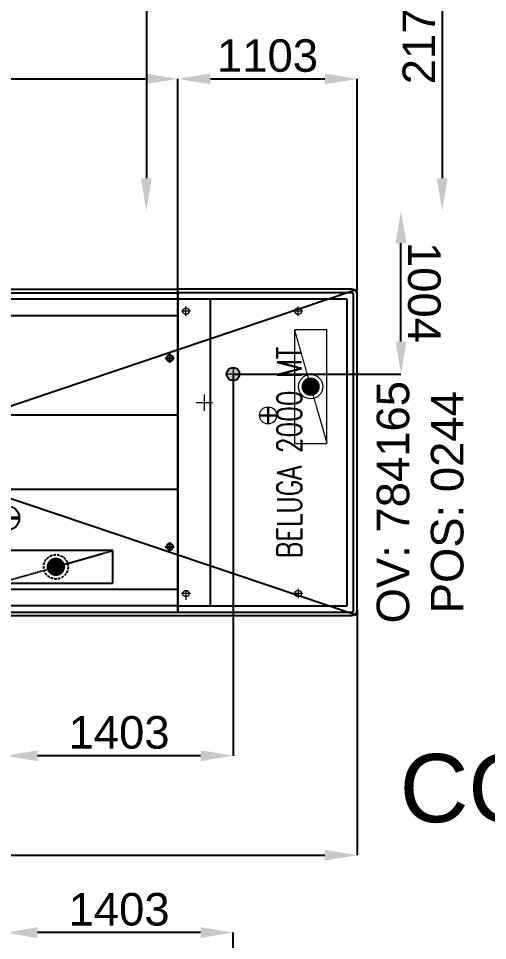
# Model space of a CAD drawing. Header units: millimetres. Extents: x 1478096 to 1808313, y 619971 to 762366.
# Drawn here: x 1793980 to 1796864, y 667153 to 672826 of the extents above; entities that cross this region are included whole.
import ezdxf
from ezdxf.enums import TextEntityAlignment as Align

# ---------------------------------------------------------------- set-up
doc = ezdxf.new("R2010")
doc.units = ezdxf.units.MM
doc.header["$LTSCALE"] = 10
doc.linetypes.add('DASHED', pattern=[0.75, 0.5, -0.25])
doc.layers.add('CAMBIOS', color=7, linetype='Continuous', lineweight=5, true_color=0xdc0909)
for name, color, linetype in [('COSTAN-EXH-COTAS', 7, 'Continuous'), ('COSTAN-EXH-Desagues', 1, 'Continuous'), ('COSTAN-EXH-NOMENCLATURAS', 7, 'Continuous'), ('COSTAN-EXHIBIDORAS', 7, 'Continuous'), ('DE-AUXILIAR', 8, 'Continuous'), ('DE-BANCHI', 3, 'Continuous'), ('DE-GOP', 1, 'Continuous'), ('DE-I-ELECT', 6, 'DASHED'), ('DE-I-FRIO-ALIM', 4, 'Continuous'), ('DE-SCARICHI', 3, 'Continuous'), ('DE-TESTI20', 3, 'Continuous'), ('DE-TRAMA', 8, 'Continuous'), ('LAY-OUT-HELADERAS', 251, 'Continuous'), ('ZZZZW-section count', 250, 'Continuous')]:
    doc.layers.add(name, color=color, linetype=linetype)
doc.layers.add('WHALEMT', color=1, linetype='Continuous', lineweight=9)
doc.styles.add('costan', font='arial.ttf')
doc.styles.add('HEAD', font='arial.ttf', dxfattribs={"height": 0.6})
doc.styles.add('ROMANS20', font='romans.shx', dxfattribs={"width": 0.9, "height": 2})
doc.styles.add('TESTI15', font='romans.shx', dxfattribs={"width": 0.9, "height": 1.5})
doc.dimstyles.new('COSTAN-DESAGUES', dxfattribs={"dimtxt": 200, "dimasz": 200, "dimexe": 0, "dimexo": 0, "dimgap": 40, "dimtad": 1, "dimdec": 0, "dimzin": 0, "dimdsep": 46, "dimtxsty": 'costan', "dimblk1": 'ARCHTICK', "dimblk2": 'ARCHTICK', "dimcen": 0, "dimclrd": 256, "dimclre": 256, "dimclrt": 256, "dimadec": 0, "dimazin": 0, "dimtfac": 1, "dimtdec": 0, "dimtofl": 0, "dimtmove": 0, "dimatfit": 3, "dimfxl": 0, "dimtolj": 1, "dimtzin": 0, "dimarcsym": 0})
doc.dimstyles.new('COSTAN-MM-100', dxfattribs={"dimtxt": 200, "dimasz": 200, "dimexe": 0, "dimexo": 0, "dimgap": 40, "dimtad": 1, "dimdec": 0, "dimzin": 0, "dimdsep": 46, "dimtxsty": 'costan', "dimblk1": 'ARCHTICK', "dimblk2": 'ARCHTICK', "dimcen": 0, "dimclrd": 256, "dimclre": 256, "dimclrt": 256, "dimadec": 0, "dimazin": 0, "dimtfac": 1, "dimtdec": 0, "dimtofl": 0, "dimtmove": 0, "dimatfit": 3, "dimfxl": 0, "dimtolj": 1, "dimtzin": 0, "dimarcsym": 0})

# ---------------------------------------------------------------- blocks, each defined once
blk = doc.blocks.new('POSICION DE DESAGUE')
for p, q in [((-40, 0), (40, 0)), ((0, 40), (0, -40))]:
    blk.add_line(p, q)
blk = doc.blocks.new('WHALE 2000 MT')
at = {"layer": 'DE-GOP'}
for p, q in [((22.00000104494393, 0), (22.00000104494393, -1068.000002412134)), ((22.00009247755474, 5.684341886080801e-11), (1986.000092477553, 0)), ((1986.000094329938, -1068.000002412134), (1986.000094329938, 0)), ((35.0000016624108, -1081.000001516202), (1973.000093712471, -1081.000001516202))]:
    blk.add_line(p, q, dxfattribs=at)
for centre, major_axis, ratio in [((35.00000166240557, -1068.000002412135), (9.192388039082289, 9.192388039082289), 0.9999999949374188), ((1973.000093712466, -1068.000002412135), (-9.192388039082289, 9.192388039082289), 0.9999999949374189)]:
    blk.add_ellipse(centre, major_axis=major_axis, ratio=ratio, start_param=2.356194487661054, end_param=3.926990819518532, dxfattribs=at)
at = {"layer": 'WHALEMT', "color": 3}
for p, q in [((0, 0), (0, -1068.000002412134)), ((61.00000289734453, 0), (61.00000289734453, -1042.000004203999)), ((1947.000092477538, -1042.000004203999), (1947.000092477538, 0)), ((2008.000095374882, -1068.000002412134), (2008.000095374882, 0)), ((1309.223445830867, -213.2232750393541), (1309.223445830867, -113.2232819311412)), ((1259.223443455994, -163.2232784852476), (1359.223448205739, -163.2232784852476)), ((61.00000289734453, -199.9999855272563), (1947.000092477538, -199.9999855272563)), ((61.00000289734453, -1042.000004203999), (1947.000092477538, -1042.000004203999)), ((35.0000016624108, -1103.000000000009), (1973.000093712471, -1103.000000000009))]:
    blk.add_line(p, q, dxfattribs=at)
at = {"layer": 'WHALEMT', "color": 8, "linetype": 'Continuous', "ltscale": 3}
for p, q in [((152.6249085276561, -50.00000000001137), (96.37490852983888, -50.00000000001137)), ((134.9999999999909, -78.12500000795808), (134.9999999999909, -21.87499999195097)), ((1844.875095375983, -50.00000000001137), (1901.1250953738, -50.00000000001137)), ((1873.000095374891, -78.12500000801492), (1873.000095374891, -21.87499999200782)), ((135.5000010063065, -768.1250000080126), (135.5000010063065, -711.8749999920055)), ((1873.000095374891, -768.1250000080126), (1873.000095374891, -711.8749999920055)), ((163.6250010052152, -740.0000000000091), (107.3750010073979, -740.0000000000091)), ((1844.875095375983, -740.0000000000091), (1901.1250953738, -740.0000000000091))]:
    blk.add_line(p, q, dxfattribs=at)
at = {"layer": 'WHALEMT', "color": 4, "ltscale": 3}
for p, q in [((1231.756347895441, -502.1053303913163), (1231.756347895441, -607.1053303888334)), ((1284.2563478942, -554.6053303900749), (1179.256347896683, -554.6053303900749))]:
    blk.add_line(p, q, dxfattribs=at)
at = {"layer": 'WHALEMT', "color": 6, "linetype": 'DASHED', "ltscale": 0.5}
for p, q in [((1758.529230374791, -716.5048364876725), (1058.529230374802, -716.5048364876725)), ((1058.529230374802, -716.5048364876725), (1058.529230374802, -916.5048364876611)), ((1758.529230374791, -716.5048364876725), (1058.529230374745, -916.5048364876611)), ((1758.529230374791, -916.5048364876611), (1758.529230374791, -716.5048364876725)), ((1058.529230374802, -916.5048364876611), (1758.529230374791, -916.5048364876611))]:
    blk.add_line(p, q, dxfattribs=at)
at = {"layer": 'WHALEMT', "color": 4, "ltscale": 3, "const_width": 13.99999999966894}
for points in [[(1231.756347895435, -502.1053303913161), (1231.730097896269, -607.1053238263214)], [(1284.256347894198, -554.6053303900792), (1179.256347896686, -554.6053303900792)]]:
    blk.add_lwpolyline(points, dxfattribs=at)
at = {"layer": 'WHALEMT', "color": 4, "ltscale": 3, "const_width": 0.05249999999875854}
blk.add_lwpolyline([(1231.756347895435, -554.5790803900547, 1), (1231.756347895435, -554.6315803900964, 1)], format="xyb", close=True, dxfattribs=at)
at = {"layer": 'WHALEMT', "ltscale": 3, "const_width": 0.07499999999822649}
blk.add_lwpolyline([(1231.756347895435, -629.5678303882835, 1), (1231.756347895435, -629.6428303883242, 1)], format="xyb", close=True, dxfattribs=at)
at = {"layer": 'WHALEMT', "color": 6, "ltscale": 3}
for points, const_width in [([(1436.654230392431, -816.5048364786583, 1), (1380.404230392969, -816.5048364786583, 1)], 56.24999999946922), ([(1541.909311491103, -846.5176203031899, 1), (1541.834311491106, -846.5176203031899, 1)], 0.0749999999992923)]:
    blk.add_lwpolyline(points, format="xyb", close=True, dxfattribs=dict(at, const_width=const_width))
at = {"layer": 'WHALEMT', "color": 7, "ltscale": 3}
for centre in [(134.9999999999909, -49.99999999995453), (1873.000095374891, -50.00000000001137), (135.5000010063065, -740.0000000000091), (1873.000095374891, -740.0000000000091)]:
    blk.add_circle(centre, 20, dxfattribs=at)
at = {"layer": 'WHALEMT', "color": 4, "ltscale": 3}
blk.add_circle((1231.756347895441, -554.6053303900749), 52.49999999875854, dxfattribs=at)
at = {"layer": 'WHALEMT', "color": 6, "ltscale": 3}
blk.add_circle((1408.529230392702, -816.5048364786571), 74.89412785355981, dxfattribs=at)
at = {"layer": 'WHALEMT', "color": 3}
for centre, major_axis, start_param, end_param in [((35.00000166240557, -1068.000002412135), (-24.74873724276969, 24.74873724276969), 0.7853981684540963, 2.356194485135696), ((1973.000093712466, -1068.000002412135), (24.74873724276969, 24.74873724276969), 3.92699082204389, 5.49778713872549)]:
    blk.add_ellipse(centre, major_axis=major_axis, ratio=0.9999999898867032, start_param=start_param, end_param=end_param, dxfattribs=at)
at = {"rotation": 180}
blk.add_blockref('POSICION DE DESAGUE', (1486.000094562783, -340.0000002095567), dxfattribs=at)
at = {"layer": 'WHALEMT', "color": 3, "style": 'TESTI15', "width": 0.7500000582076649}
blk.add_text('BELUGA 2000 MT', height=149.9999896623194, dxfattribs=at).set_placement((1004.000047687441, -685.49995381386), align=Align.MIDDLE)
blk = doc.blocks.new('A$CC')
at = {"layer": 'DE-I-FRIO-ALIM', "ltscale": 3}
for p, q in [((1041.88186728023, 820.8183087784055), (1041.88186728023, 670.8183087784055)), ((966.8818672802299, 745.8183087784055), (1116.88186728023, 745.8183087784055))]:
    blk.add_line(p, q, dxfattribs=at)
at = {"layer": 'DE-I-FRIO-ALIM', "ltscale": 3, "const_width": 20}
for points in [[(1041.88186728023, 820.8183087784055), (1041.88186728023, 670.8183087784055)], [(966.8818672802299, 745.8183087784055), (1116.881857905246, 745.7808087795711)]]:
    blk.add_lwpolyline(points, dxfattribs=at)
at = {"layer": 'DE-I-FRIO-ALIM', "ltscale": 3, "const_width": 0.075}
for points in [[(1041.844367280224, 745.8183087784055, 1), (1041.919367280236, 745.8183087784055, 1)], [(1116.844367280224, 745.8183087784055, 1), (1116.919367280236, 745.8183087784055, 1)]]:
    blk.add_lwpolyline(points, format="xyb", close=True, dxfattribs=at)
at = {"layer": 'DE-I-FRIO-ALIM', "ltscale": 3}
blk.add_circle((1041.88186728023, 745.8183087784055), 75, dxfattribs=at)
blk = doc.blocks.new('A$CE')
at = {"layer": 'DE-I-ELECT', "ltscale": 3, "const_width": 56.25}
blk.add_lwpolyline([(1872.503796073084, 950.2321697522202, 1), (1928.753796073084, 950.2321697522202, 1)], format="xyb", close=True, dxfattribs=at)
at = {"layer": 'DE-I-ELECT', "ltscale": 3}
blk.add_circle((1900.628796073084, 950.2321697522202), 74.89412785426651, dxfattribs=at)
at = {"layer": 'DE-TRAMA', "ltscale": 3, "const_width": 0.075}
blk.add_lwpolyline([(1767.248714973422, 980.244953576992, 1), (1767.323714973434, 980.244953576992, 1)], format="xyb", close=True, dxfattribs=at)
blk = doc.blocks.new('bl')
at = {"color": 1}
for p, q in [((-44201.71831130172, -14500.76860208111, -2405.257013591419), (-44201.71831130172, -14580.76860208111, -2405.257013591419)), ((-44161.71831130172, -14540.76860208111, -2405.257013591419), (-44241.71831130172, -14540.76860208111, -2405.257013591419))]:
    blk.add_line(p, q, dxfattribs=at)
at = {"layer": 'DE-AUXILIAR', "linetype": 'DASHED', "ltscale": 0.5}
for p, q in [((-44578.4950065983, -13521.99190678448, -2405.257013591419), (-40828.49500659836, -13521.99190678451, -2405.257013591419)), ((-44578.49500659836, -15205.99190678448, -2405.257013591419), (-40828.49500659842, -15205.99190678451, -2405.257013591419))]:
    blk.add_line(p, q, dxfattribs=at)
at = {"layer": 'DE-BANCHI'}
for p, q in [((-44578.49500659842, -13359.99190678448, -2405.257013591419), (-40828.49500659842, -13359.99190678448, -2405.257013591419)), ((-40828.49500659842, -13420.99190678451, -2405.257013591419), (-44578.49500659842, -13420.99190678451, -2405.257013591419)), ((-40828.49500659842, -14135.99190678448, -2405.257013591419), (-44578.49500659842, -14135.99190678448, -2405.257013591419)), ((-40828.49500659842, -14591.99190678445, -2405.257013591419), (-44578.49500659842, -14591.99190678445, -2405.257013591419)), ((-40828.49500659842, -15306.99190678451, -2405.257013591419), (-44578.49500659842, -15306.99190678451, -2405.257013591419)), ((-44578.49500659842, -15367.99190678451, -2405.257013591419), (-40828.49500659842, -15367.99190678451, -2405.257013591419))]:
    blk.add_line(p, q, dxfattribs=at)
at = {"layer": 'DE-GOP'}
for p, q in [((-44578.49500659836, -13381.99190678451, -2405.257013591419), (-40828.49500659842, -13381.99190678451, -2405.257013591419)), ((-44578.49500659836, -13381.99190678451, -2405.257013591419), (-44578.49500659842, -15345.99190678451, -2405.257013591419)), ((-40828.49500659842, -13381.99190678451, -2405.257013591419), (-40828.49500659842, -15345.99190678451, -2405.257013591419)), ((-44578.49500659842, -15345.99190678451, -2405.257013591419), (-40828.49500659842, -15345.99190678451, -2405.257013591419))]:
    blk.add_line(p, q, dxfattribs=at)
at = {"layer": 'DE-GOP', "color": 8, "linetype": 'Continuous', "ltscale": 3}
for p, q in [((-44556.62000660639, -13783.99190678451, -2405.257013591419), (-44500.37000659038, -13783.99190678451, -2405.257013591419)), ((-44528.49500659842, -13812.11690678341, -2405.257013591419), (-44528.49500659842, -13755.86690678559, -2405.257013591419)), ((-42731.62000660639, -13783.99190678451, -2405.257013591419), (-42675.37000659038, -13783.99190678451, -2405.257013591419)), ((-42703.49500659842, -13812.11690678341, -2405.257013591419), (-42703.49500659842, -13755.86690678559, -2405.257013591419)), ((-40906.62000660639, -13783.99190678451, -2405.257013591419), (-40850.37000659038, -13783.99190678451, -2405.257013591419)), ((-40878.49500659842, -13812.11690678341, -2405.257013591419), (-40878.49500659842, -13755.86690678559, -2405.257013591419)), ((-44528.49500659842, -14972.11690678341, -2405.257013591419), (-44528.49500659842, -14915.86690678559, -2405.257013591419)), ((-42703.49500659842, -14972.11690678341, -2405.257013591419), (-42703.49500659842, -14915.86690678559, -2405.257013591419)), ((-40878.49500659842, -14972.11690678341, -2405.257013591419), (-40878.49500659842, -14915.86690678559, -2405.257013591419)), ((-44556.62000660639, -14943.99190678451, -2405.257013591419), (-44500.37000659038, -14943.99190678451, -2405.257013591419)), ((-42731.62000660639, -14943.99190678451, -2405.257013591419), (-42675.37000659038, -14943.99190678451, -2405.257013591419)), ((-40906.62000660639, -14943.99190678451, -2405.257013591419), (-40850.37000659038, -14943.99190678451, -2405.257013591419))]:
    blk.add_line(p, q, dxfattribs=at)
at = {"layer": 'DE-GOP', "color": 7, "ltscale": 3}
for centre in [(-44528.49500659842, -13783.99190678451, -2405.257013591419), (-42703.49500659842, -13783.99190678451, -2405.257013591419), (-40878.49500659842, -13783.99190678451, -2405.257013591419), (-44528.49500659842, -14943.99190678451, -2405.257013591419), (-42703.49500659842, -14943.99190678451, -2405.257013591419), (-40878.49500659842, -14943.99190678451, -2405.257013591419)]:
    blk.add_circle(centre, 20, dxfattribs=at)
at = {"layer": 'DE-I-ELECT', "linetype": 'DASHED', "ltscale": 0.5}
blk.add_line((-41928.49500659836, -15167.99190678451, -2405.257013591419), (-41228.49500659836, -14967.99190678451, -2405.257013591419), dxfattribs=at)
at = {"layer": 'DE-I-ELECT', "linetype": 'DASHED', "ltscale": 0.5, "elevation": -2405.257013591419}
blk.add_lwpolyline([(-41928.49500659836, -15167.99190678451), (-41228.49500659836, -15167.99190678451), (-41228.49500659836, -14967.99190678451), (-41928.49500659836, -14967.99190678451)], close=True, dxfattribs=at)
at = {"layer": 'DE-SCARICHI'}
for p, q in [((-44378.49500659836, -14313.99190678448, -2405.257013591419), (-44378.49500659836, -14413.99190678448, -2405.257013591419)), ((-44428.49500659836, -14363.99190678445, -2405.257013591419), (-44328.49500659842, -14363.99190678445, -2405.257013591419))]:
    blk.add_line(p, q, dxfattribs=at)
at = {"layer": 'LAY-OUT-HELADERAS'}
blk.add_line((-40828.49499629519, -14135.99206088646, -2405.257013591419), (-44578.49501070158, -14135.99206088646, -2405.257013591419), dxfattribs=at)
blk.add_line((-40828.49499629519, -14135.99206088646, -2405.257013591419), (-44578.49501070158, -14135.99206088646, -2405.257013591419), dxfattribs=at)
at = {"layer": 'DE-I-ELECT', "ltscale": 3}
blk.add_blockref('A$CE', (-43479.1238026715, -16018.22407653672, -2405.257013591419), dxfattribs=at)
at = {"layer": 'DE-I-FRIO-ALIM', "ltscale": 3}
blk.add_blockref('A$CC', (-42920.40934514278, -15513.79145744449, -2405.257013591419), dxfattribs=at)
at = {"layer": 'DE-TESTI20', "ltscale": 3, "style": 'ROMANS20', "width": 0.75}
blk.add_text('BELUGA 2000 3750', height=100, dxfattribs=at).set_placement((-42609.67102916579, -14370.01003688871, -2405.257013591419), align=Align.MIDDLE)
blk = doc.blocks.new('*D448')
at = {"layer": 'COSTAN-EXH-COTAS', "lineweight": -2, "transparency": 16777216}
for p, q in [((1791409.766773992, 672453.9478878982), (1794759.766798002, 672453.9478878982)), ((1794959.766798002, 671138.2213899796), (1794959.766798002, 672453.9478878982))]:
    blk.add_line(p, q, dxfattribs=at)
at = {"layer": 'COSTAN-EXH-COTAS', "transparency": 16777216}
for points in [[(1791409.766773992, 672487.2812212316), (1791409.766773992, 672420.6145545648), (1791209.766773992, 672453.9478878982)], [(1794759.766798002, 672487.2812212316), (1794759.766798002, 672420.6145545648), (1794959.766798002, 672453.9478878982)]]:
    blk.add_solid(points, dxfattribs=at)
at = {"layer": 'Defpoints', "color": 0, "transparency": 16777216}
for p in [(1791209.766773992, 672453.9478878982), (1794959.766798002, 672453.9478878982), (1794959.766798002, 671138.2213899796)]:
    blk.add_point(p, dxfattribs=at)
at = {"layer": 'COSTAN-EXH-COTAS', "transparency": 16777216, "insert": (1793084.766785997, 672596.1306982666), "char_height": 200, "attachment_point": 5, "style": 'costan'}
blk.add_mtext('\\A1;3750', dxfattribs=at)
blk = doc.blocks.new('_ARCHTICK')
at = {"color": 0, "linetype": 'ByBlock', "const_width": 0.15}
blk.add_lwpolyline([(-0.5, -0.5), (0.5, 0.5)], dxfattribs=at)
blk = doc.blocks.new('*D449')
at = {"layer": 'COSTAN-EXH-COTAS', "lineweight": -2, "transparency": 16777216}
for p, q in [((1795159.766798002, 672453.9478878982), (1795862.766789929, 672453.9478878982)), ((1796062.766789929, 671125.2208969371), (1796062.766789929, 672453.9478878982))]:
    blk.add_line(p, q, dxfattribs=at)
at = {"layer": 'COSTAN-EXH-COTAS', "transparency": 16777216}
for points in [[(1795159.766798002, 672487.2812212316), (1795159.766798002, 672420.6145545648), (1794959.766798002, 672453.9478878982)], [(1795862.766789929, 672487.2812212316), (1795862.766789929, 672420.6145545648), (1796062.766789929, 672453.9478878982)]]:
    blk.add_solid(points, dxfattribs=at)
at = {"layer": 'Defpoints', "color": 0, "transparency": 16777216}
for p in [(1794959.766798002, 672453.9478878982), (1796062.766789929, 672453.9478878982), (1796062.766789929, 671125.2208969371)]:
    blk.add_point(p, dxfattribs=at)
at = {"layer": 'COSTAN-EXH-COTAS', "transparency": 16777216, "insert": (1795511.266793966, 672596.1306982666), "char_height": 200, "attachment_point": 5, "style": 'costan'}
blk.add_mtext('\\A1;1103', dxfattribs=at)
blk = doc.blocks.new('*D450')
at = {"layer": 'COSTAN-EXH-COTAS', "lineweight": -2, "transparency": 16777216}
for p, q in [((1790106.7667784, 669187.220856911), (1790106.7667784, 667677.9823315134)), ((1796062.766789794, 669187.220804887), (1796062.766789794, 667677.9823315134)), ((1790306.7667784, 667677.9823315134), (1795862.766789794, 667677.9823315134))]:
    blk.add_line(p, q, dxfattribs=at)
at = {"layer": 'COSTAN-EXH-COTAS', "transparency": 16777216}
for points in [[(1790306.7667784, 667711.3156648468), (1790306.7667784, 667644.64899818), (1790106.7667784, 667677.9823315134)], [(1795862.766789794, 667711.3156648468), (1795862.766789794, 667644.64899818), (1796062.766789794, 667677.9823315134)]]:
    blk.add_solid(points, dxfattribs=at)
at = {"layer": 'Defpoints', "color": 0, "transparency": 16777216}
for p in [(1790106.7667784, 669187.220856911), (1796062.766789794, 669187.220804887), (1796062.766789794, 667677.9823315134)]:
    blk.add_point(p, dxfattribs=at)
at = {"layer": 'COSTAN-EXH-COTAS', "transparency": 16777216, "insert": (1793084.766784097, 667820.0969290577), "char_height": 200, "attachment_point": 5, "style": 'costan'}
blk.add_mtext('\\A1;5956', dxfattribs=at)
blk = doc.blocks.new('*D309')
at = {"layer": 'COSTAN-EXH-Desagues', "lineweight": -2, "transparency": 16777216}
for p, q in [((1795099.766790004, 667202.0938549385), (1794096.883265761, 667202.0938549385)), ((1795299.766790004, 666240.9502100868), (1795299.766790004, 667202.0938549385))]:
    blk.add_line(p, q, dxfattribs=at)
at = {"layer": 'COSTAN-EXH-Desagues', "transparency": 16777216}
for points in [[(1794096.883265761, 667235.4271882719), (1794096.883265761, 667168.7605216051), (1793896.883265761, 667202.0938549385)], [(1795099.766790004, 667235.4271882719), (1795099.766790004, 667168.7605216051), (1795299.766790004, 667202.0938549385)]]:
    blk.add_solid(points, dxfattribs=at)
at = {"layer": 'Defpoints', "color": 0, "transparency": 16777216}
for p in [(1793896.883265761, 667202.0938549385), (1793896.883265761, 667202.0938549385), (1795299.766790004, 666240.9502100868)]:
    blk.add_point(p, dxfattribs=at)
at = {"layer": 'COSTAN-EXH-Desagues', "transparency": 16777216, "insert": (1794598.325027883, 667344.2766653069), "char_height": 200, "attachment_point": 5, "style": 'costan'}
blk.add_mtext('\\A1;1403', dxfattribs=at)
blk = doc.blocks.new('COSTAN-REFERENCIA DE DESAGÜES')
at = {"layer": 'COSTAN-EXH-Desagues'}
blk.add_hatch(color=256, dxfattribs=at).paths.add_polyline_path([(40, 0, 1), (-40, 0, 1)])
blk.add_circle((0, 0), 40, dxfattribs=at)
blk = doc.blocks.new('*D315')
at = {"layer": 'COSTAN-EXH-Desagues', "lineweight": -2, "transparency": 16777216}
for p, q in [((1795299.766787909, 670638.2208977874), (1795299.766787909, 668290.2631300043)), ((1795099.766787909, 668290.2631300043), (1794096.883265761, 668290.2631300043))]:
    blk.add_line(p, q, dxfattribs=at)
at = {"layer": 'COSTAN-EXH-Desagues', "transparency": 16777216}
for points in [[(1794096.883265761, 668323.5964633377), (1794096.883265761, 668256.9297966709), (1793896.883265761, 668290.2631300043)], [(1795099.766787909, 668323.5964633377), (1795099.766787909, 668256.9297966709), (1795299.766787909, 668290.2631300043)]]:
    blk.add_solid(points, dxfattribs=at)
at = {"layer": 'Defpoints', "color": 0, "transparency": 16777216}
for p in [(1795299.766787909, 670638.2208977874), (1793896.883265761, 668290.2631300043), (1793896.883265761, 668290.2631300043)]:
    blk.add_point(p, dxfattribs=at)
at = {"layer": 'COSTAN-EXH-Desagues', "transparency": 16777216, "insert": (1794598.325026835, 668432.4459403727), "char_height": 200, "attachment_point": 5, "style": 'costan'}
blk.add_mtext('\\A1;1403', dxfattribs=at)
blk = doc.blocks.new('*D316')
at = {"layer": 'COSTAN-EXH-Desagues', "lineweight": -2, "transparency": 16777216}
for p, q in [((1796331.734812192, 671642.6263939907), (1796331.734812165, 671642.6263939907)), ((1796331.737766842, 670838.2246883588), (1796331.735546792, 671442.6263939921)), ((1795299.766787909, 670638.2208977875), (1796331.738501469, 670638.2246883601))]:
    blk.add_line(p, q, dxfattribs=at)
at = {"layer": 'COSTAN-EXH-Desagues', "transparency": 16777216}
for points in [[(1796365.068880125, 671442.62651643), (1796298.402213459, 671442.6262715543), (1796331.734812165, 671642.6263939907)], [(1796365.071100175, 670838.2248107968), (1796298.404433509, 670838.224565921), (1796331.738501469, 670638.2246883601)]]:
    blk.add_solid(points, dxfattribs=at)
at = {"layer": 'Defpoints', "color": 0, "transparency": 16777216}
for p in [(1796331.734812192, 671642.6263939907), (1796331.734812165, 671642.6263939907), (1795299.766787909, 670638.2208977875)]:
    blk.add_point(p, dxfattribs=at)
at = {"layer": 'COSTAN-EXH-Desagues', "transparency": 16777216, "insert": (1796473.85125436, 671140.4260631818), "char_height": 200, "attachment_point": 5, "rotation": 270.0002104552038, "style": 'costan'}
blk.add_mtext('\\A1;1004', dxfattribs=at)
blk = doc.blocks.new('*D328')
at = {"layer": 'COSTAN-EXH-Desagues', "lineweight": -2, "transparency": 16777216}
for p, q in [((1794266.67917886, 675245.6112982025), (1794766.175472836, 675245.6131329205)), ((1794766.176207463, 675045.6131329219), (1794766.187972469, 671842.6263939897)), ((1794766.188707096, 671642.6263939909), (1794766.188707097, 671642.6263939909))]:
    blk.add_line(p, q, dxfattribs=at)
at = {"layer": 'COSTAN-EXH-Desagues', "transparency": 16777216}
for points in [[(1794799.509540796, 675045.6132553597), (1794732.84287413, 675045.6130104839), (1794766.175472836, 675245.6131329205)], [(1794799.521305803, 671842.6265164275), (1794732.854639136, 671842.6262715517), (1794766.188707097, 671642.6263939909)]]:
    blk.add_solid(points, dxfattribs=at)
at = {"layer": 'Defpoints', "color": 0, "transparency": 16777216}
for p in [(1794266.67917886, 675245.6112982025, 222438.5168623675), (1794766.188707096, 671642.6263939909), (1794766.188707097, 671642.6263939909)]:
    blk.add_point(p, dxfattribs=at)
at = {"layer": 'COSTAN-EXH-Desagues', "transparency": 16777216, "insert": (1794908.364900333, 673444.1202857124), "char_height": 200, "attachment_point": 5, "rotation": 270.0002104552038, "style": 'costan'}
blk.add_mtext('\\A1;3603', dxfattribs=at)
blk = doc.blocks.new('*D417')
at = {"layer": 'COSTAN-EXH-COTAS', "lineweight": -2, "transparency": 16777216}
blk.add_line((1796585.017180533, 673620.611298202), (1796585.017180533, 671842.6263939905), dxfattribs=at)
at = {"layer": 'COSTAN-EXH-COTAS', "transparency": 16777216}
for points in [[(1796551.6838472, 673620.611298202), (1796618.350513866, 673620.611298202), (1796585.017180533, 673820.611298202)], [(1796551.6838472, 671842.6263939905), (1796618.350513866, 671842.6263939905), (1796585.017180533, 671642.6263939905)]]:
    blk.add_solid(points, dxfattribs=at)
at = {"layer": 'Defpoints', "color": 0, "transparency": 16777216}
for p in [(1796585.017180533, 673820.611298202), (1796585.017180533, 671642.6263939905), (1796585.017180533, 671642.6263939905)]:
    blk.add_point(p, dxfattribs=at)
at = {"layer": 'COSTAN-EXH-COTAS', "transparency": 16777216, "insert": (1796442.902582988, 672731.6188460964), "char_height": 200, "attachment_point": 5, "rotation": 90, "style": 'costan'}
blk.add_mtext('\\A1;2178', dxfattribs=at)

msp = doc.modelspace()

# ---------------------------------------------------------------- linework, layer by layer
at = {"layer": 'COSTAN-EXH-COTAS'}
for p, q in [((1790106.7667784, 669152.2208572277), (1796062.766789929, 671160.2208966204)), ((1796062.766789794, 669152.2207956448), (1790106.7667784, 671160.220789811))]:
    msp.add_line(p, q, dxfattribs=at)
at = {"layer": 'LAY-OUT-HELADERAS'}
for p, q in [((1790141.766767476, 671160.2207917899), (1794959.766798002, 671160.2207995027)), ((1790141.766767476, 671160.2207917899), (1794959.766798002, 671160.2207995027)), ((1791209.766783596, 671138.2207994182), (1794959.766798002, 671138.2207994182)), ((1791209.766783596, 671138.2207994182), (1794959.766798002, 671138.2207994182)), ((1796027.766790111, 671160.2208987338), (1794959.766783596, 671160.2208987338)), ((1796027.766790111, 671160.2208987338), (1794959.766783596, 671160.2208987338)), ((1794959.766783596, 669174.220888207), (1794959.766783596, 671138.2208957521)), ((1796027.766790111, 671138.2208976042), (1794959.766783596, 671138.2208976042)), ((1794959.766783596, 669174.220888207), (1794959.766783596, 671138.2208957521)), ((1796027.766790111, 671138.2208976042), (1794959.766783596, 671138.2208976042)), ((1794959.766798002, 671138.2207994182), (1794959.766798002, 669174.220791873)), ((1794959.766798002, 671138.2207994182), (1794959.766798002, 669174.220791873)), ((1796040.766789265, 669187.2207974417), (1796040.766789265, 671125.2208969371)), ((1796040.766789265, 669187.2207974417), (1796040.766789265, 671125.2208969371)), ((1796062.766787833, 669187.2207974417), (1796062.766787833, 671125.2208969371)), ((1796062.766787833, 669187.2207974417), (1796062.766787833, 671125.2208969371)), ((1796062.766787833, 669187.2207974417), (1796062.766787833, 671125.2208969371)), ((1796062.766787833, 669187.2207974417), (1796062.766787833, 671125.2208969371)), ((1794959.766798002, 671099.2207992683), (1791209.766783596, 671099.2207992683)), ((1794959.766798002, 671099.2207992683), (1791209.766783596, 671099.2207992683)), ((1796001.766791803, 671099.2208956023), (1794959.766783596, 671099.2208956023)), ((1796001.766791803, 671099.2208956023), (1794959.766783596, 671099.2208956023)), ((1795159.766769891, 669213.2207987766), (1795159.766769891, 671099.2208956023)), ((1795159.766769891, 669213.2207987766), (1795159.766769891, 671099.2208956023)), ((1796001.766791803, 669213.2207987766), (1796001.766791803, 671099.2208956023)), ((1796001.766791803, 669213.2207987766), (1796001.766791803, 671099.2208956023)), ((1791209.766783596, 670998.2207988803), (1794959.766798002, 670998.2207988803)), ((1791209.766783596, 670998.2207988803), (1794959.766798002, 670998.2207988803)), ((1794959.766798002, 670384.2207965215), (1791209.766783596, 670384.2207965215)), ((1794959.766798002, 670384.2207965215), (1791209.766783596, 670384.2207965215)), ((1794959.766798002, 669928.2207947697), (1791209.766783596, 669928.2207947697)), ((1794959.766798002, 669928.2207947697), (1791209.766783596, 669928.2207947697)), ((1791209.766783596, 669314.2207924109), (1794959.766798002, 669314.2207924109)), ((1791209.766783596, 669314.2207924109), (1794959.766798002, 669314.2207924109)), ((1794959.766798002, 669213.2207920229), (1791209.766783596, 669213.2207920229)), ((1794959.766798002, 669213.2207920229), (1791209.766783596, 669213.2207920229)), ((1794959.766783596, 669213.2207987766), (1796001.766791803, 669213.2207987766)), ((1794959.766783596, 669213.2207987766), (1796001.766791803, 669213.2207987766)), ((1790141.766767476, 669152.220688701), (1794959.766798002, 669152.2207917885)), ((1790141.766767476, 669152.220688701), (1794959.766798002, 669152.2207917885)), ((1791209.766773992, 669174.220791873), (1794959.766798002, 669174.220791873)), ((1791209.766773992, 669174.220791873), (1794959.766798002, 669174.220791873)), ((1794959.766783596, 669174.2207967744), (1796027.766790111, 669174.2207967744)), ((1794959.766783596, 669174.2207967744), (1796027.766790111, 669174.2207967744)), ((1794959.766783596, 669152.2207956448), (1796027.766790111, 669152.2207956448)), ((1794959.766783596, 669152.2207956448), (1796027.766790111, 669152.2207956448))]:
    msp.add_line(p, q, dxfattribs=at)
for centre, major_axis, ratio, start_param, end_param in [((1796027.766790111, 671125.2208969371), (-24.74873733765276, 24.74873733765277), 0.9999999898977263, 3.926990822038379, 5.497787138724505), ((1796027.766790111, 671125.2208969371), (-24.74873733765276, 24.74873733765277), 0.9999999898977263, 3.926990822038379, 5.497787138724505), ((1796027.766790111, 671125.2208969371), (-24.74873733765276, 24.74873733765277), 0.9999999898977263, 3.926990822038379, 5.497787138724505), ((1796027.766790111, 671125.2208969371), (-24.74873733765276, 24.74873733765277), 0.9999999898977263, 3.926990822038379, 5.497787138724505), ((1796027.766790111, 671125.2208969371), (-24.74873733765276, 24.74873733765277), 0.9999999898977263, 3.926990822038379, 5.497787138724505), ((1796027.766790111, 671125.2208969371), (-24.74873733765276, 24.74873733765277), 0.9999999898977263, 3.926990822038379, 5.497787138724505), ((1796027.766790111, 671125.2208969371), (9.192388074325208, 9.192388074325207), 0.9999999949128238, 5.497787141229804, 7.068583473111878), ((1796027.766790111, 671125.2208969371), (9.192388074325208, 9.192388074325207), 0.9999999949128238, 5.497787141229804, 7.068583473111878), ((1796027.766790111, 671125.2208969371), (9.192388074325208, 9.192388074325207), 0.9999999949128238, 5.497787141229804, 7.068583473111878), ((1796027.766790111, 671125.2208969371), (9.192388074325208, 9.192388074325207), 0.9999999949128238, 5.497787141229804, 7.068583473111878), ((1796027.766790111, 671125.2208969371), (9.192388074325208, 9.192388074325207), 0.9999999949128238, 5.497787141229804, 7.068583473111878), ((1796027.766790111, 671125.2208969371), (9.192388074325208, 9.192388074325207), 0.9999999949128238, 5.497787141229804, 7.068583473111878), ((1796027.766790111, 669187.2207974417), (24.74873733776646, 24.74873733776646), 0.9999999898885388, 3.926990822042972, 5.497787138726407), ((1796027.766790111, 669187.2207974417), (-9.192388074325208, 9.192388074325208), 0.9999999949303139, 2.356194487640011, 3.926990819522085), ((1796027.766790111, 669187.2207974417), (-9.192388074325208, 9.192388074325208), 0.9999999949303139, 2.356194487640011, 3.926990819522085), ((1796027.766790111, 669187.2207974417), (24.74873733776646, 24.74873733776646), 0.9999999898885388, 3.926990822042972, 5.497787138726407), ((1796027.766790111, 669187.2207974417), (24.74873733776646, 24.74873733776646), 0.9999999898885388, 3.926990822042972, 5.497787138726407), ((1796027.766790111, 669187.2207974417), (-9.192388074325208, 9.192388074325208), 0.9999999949303139, 2.356194487640011, 3.926990819522085), ((1796027.766790111, 669187.2207974417), (24.74873733776646, 24.74873733776646), 0.9999999898885388, 3.926990822042972, 5.497787138726407), ((1796027.766790111, 669187.2207974417), (-9.192388074325208, 9.192388074325208), 0.9999999949303139, 2.356194487640011, 3.926990819522085), ((1796027.766790111, 669187.2207974417), (-9.192388074325208, 9.192388074325208), 0.9999999949303139, 2.356194487640011, 3.926990819522085), ((1796027.766790111, 669187.2207974417), (24.74873733776646, 24.74873733776646), 0.9999999898885388, 3.926990822042972, 5.497787138726407), ((1796027.766790111, 669187.2207974417), (24.74873733776646, 24.74873733776646), 0.9999999898885388, 3.926990822042972, 5.497787138726407), ((1796027.766790111, 669187.2207974417), (-9.192388074325208, 9.192388074325208), 0.9999999949303139, 2.356194487640011, 3.926990819522085)]:
    msp.add_ellipse(centre, major_axis=major_axis, ratio=ratio, start_param=start_param, end_param=end_param, dxfattribs=at)

# ---------------------------------------------------------------- block references
at = {"layer": 'CAMBIOS', "rotation": 90}
msp.add_blockref('WHALE 2000 MT', (1794959.766787699, 669152.2208032246), dxfattribs=at)
at = {"layer": 'COSTAN-EXH-Desagues'}
msp.add_blockref('COSTAN-REFERENCIA DE DESAGÜES', (1795299.766787909, 670638.2208977874), dxfattribs=at)
at = {"layer": 'COSTAN-EXHIBIDORAS'}
msp.add_blockref('bl', (1835788.261790194, 684520.2132967641, 2405.257013591443), dxfattribs=at)

# ---------------------------------------------------------------- texts
at = {"layer": 'COSTAN-EXH-NOMENCLATURAS', "insert": (1796450.393992819, 669849.7050702241), "char_height": 200, "attachment_point": 5, "rotation": 90, "style": 'costan'}
msp.add_mtext('OV: 784165\\PPOS: 0244', dxfattribs=at)
at = {"layer": 'ZZZZW-section count', "style": 'HEAD'}
msp.add_text('CONGELADOS', height=420, dxfattribs=at).set_placement((1796323.204989993, 667881.1332037633, -337265.6077135417))

# ---------------------------------------------------------------- dimensions: what is measured, and where the dimension line sits
at = {"layer": 'COSTAN-EXH-COTAS'}
dim = msp.add_linear_dim(base=(1796585.017180533, 671642.6263939905), p1=(1796585.017180533, 673820.611298202), p2=(1796585.017180533, 671642.6263939905), angle=90, dimstyle='COSTAN-MM-100', dxfattribs=at)
dim.commit()
dim.dimension.update_dxf_attribs({"geometry": '*D417', "text_midpoint": (1796442.902582988, 672731.6188460964)})
for base, p1, p2, picture, middle in [((1794959.766798002, 672453.9478878982), (1791209.766773992, 672453.9478878982), (1794959.766798002, 671138.2213899796), '*D448', (1793084.766785997, 672596.1306982666)), ((1796062.766789929, 672453.9478878982), (1794959.766798002, 672453.9478878982), (1796062.766789929, 671125.2208969371), '*D449', (1795511.266793966, 672596.1306982666)), ((1796062.766789794, 667677.9823315134), (1790106.7667784, 669187.220856911), (1796062.766789794, 669187.220804887), '*D450', (1793084.766784097, 667820.0969290577))]:
    dim = msp.add_linear_dim(base=base, p1=p1, p2=p2, dimstyle='COSTAN-MM-100', dxfattribs=at)
    dim.commit()
    dim.dimension.update_dxf_attribs({"geometry": picture, "text_midpoint": middle})
at = {"layer": 'COSTAN-EXH-Desagues'}
for base, p1, p2, picture, middle in [((1794766.188707097, 671642.6263939909), (1794266.67917886, 675245.6112982023, 222438.5168623675), (1794766.188707096, 671642.6263939907), '*D328', (1794908.364900333, 673444.1202857124)), ((1796331.734812165, 671642.6263939907), (1795299.766787909, 670638.2208977874), (1796331.734812191, 671642.6263939906), '*D316', (1796473.85125436, 671140.4260631818))]:
    dim = msp.add_linear_dim(base=base, p1=p1, p2=p2, angle=90.0002104552038, dimstyle='COSTAN-DESAGUES', dxfattribs=at)
    dim.commit()
    dim.dimension.update_dxf_attribs({"geometry": picture, "text_midpoint": middle})
for base, p1, p2, picture, middle in [((1793896.883265761, 668290.2631300043), (1795299.766787909, 670638.2208977874), (1793896.883265761, 668290.2631300043), '*D315', (1794598.325026835, 668432.4459403727)), ((1793896.883265761, 667202.0938549385), (1795299.766790004, 666240.9502100868), (1793896.883265761, 667202.0938549385), '*D309', (1794598.325027883, 667344.2766653069))]:
    dim = msp.add_linear_dim(base=base, p1=p1, p2=p2, dimstyle='COSTAN-DESAGUES', dxfattribs=at)
    dim.commit()
    dim.dimension.update_dxf_attribs({"geometry": picture, "text_midpoint": middle})

doc.saveas('drawing.dxf')
